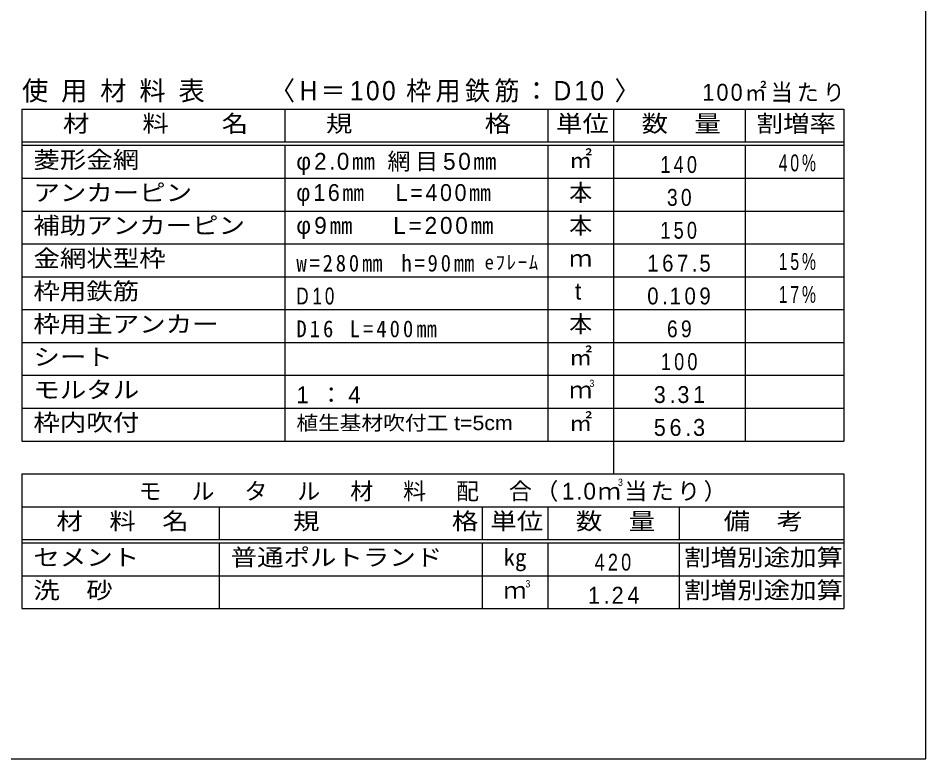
# Model space of a CAD drawing. Units: millimetres on the paper, enlarged 20 times. Extents: x -7610 to 7610, y -5340 to 5340.
# Drawn here: x 2087 to 7610, y -5340 to -832 of the extents above; entities that cross this region are included whole.
import ezdxf
from ezdxf.enums import TextEntityAlignment as Align

# ---------------------------------------------------------------- set-up
doc = ezdxf.new("R2010")
doc.units = ezdxf.units.MM
doc.header["$LTSCALE"] = 20
doc.layers.add('3-0', color=2, linetype='Continuous')
doc.styles.add('HGPｺﾞｼｯｸE', font='')
doc.styles.add('ＭＳ ゴシック', font='')
doc.styles.get('HGPｺﾞｼｯｸE').set_extended_font_data('HGPｺﾞｼｯｸE')
doc.styles.get('ＭＳ ゴシック').set_extended_font_data('MS Gothic')

msp = doc.modelspace()

# ---------------------------------------------------------------- linework, layer by layer
at = {"layer": '3-0', "color": 1}
msp.add_line((7610, -5340), (7610, 5340), dxfattribs=at)
at = {"layer": '3-0'}
for p, q in [((2110, -1385.51), (7110, -1385.51)), ((2110, -1385.51), (2110, -3405.51)), ((3710, -1385.51), (3710, -1585.51)), ((5310, -1385.51), (5310, -1585.51)), ((5710, -1385.51), (5710, -1585.51)), ((5710, -1385.51), (5710, -1585.51)), ((6510, -1385.51), (6510, -1585.51)), ((7110, -1385.51), (7110, -3405.51)), ((2110, -1585.51), (7110, -1585.51)), ((2110, -1605.51), (7110, -1605.51)), ((3710, -1605.51), (3710, -3405.51)), ((5310, -1605.51), (5310, -3405.51)), ((5710, -1605.51), (5710, -3605.51)), ((5710, -1605.51), (5710, -3405.51)), ((6510, -1605.51), (6510, -3405.51)), ((2110, -1805.51), (7110, -1805.51)), ((2110, -2005.51), (7110, -2005.51)), ((2110, -2205.51), (7110, -2205.51)), ((2110, -2405.51), (7110, -2405.51)), ((2110, -2605.51), (7110, -2605.51)), ((2110, -2805.51), (7110, -2805.51)), ((2110, -3005.51), (7110, -3005.51)), ((2110, -3205.51), (7110, -3205.51)), ((2110, -3405.51), (7110, -3405.51)), ((2110, -3605.51), (2110, -4425.51)), ((2110, -3605.51), (7110, -3605.51)), ((7110, -3605.51), (7110, -4425.51)), ((2110, -3805.51), (7110, -3805.51)), ((3310, -3805.51), (3310, -4005.51)), ((4910, -3805.51), (4910, -4005.51)), ((5310, -3805.51), (5310, -4005.51)), ((5310, -3805.51), (5310, -4005.51)), ((6110, -3805.51), (6110, -4005.51)), ((2110, -4005.51), (7110, -4005.51)), ((2110, -4025.51), (7110, -4025.51)), ((3310, -4025.51), (3310, -4425.51)), ((4910, -4025.51), (4910, -4425.51)), ((5310, -4025.51), (5310, -4425.51)), ((5310, -4025.51), (5310, -4425.51)), ((6110, -4025.51), (6110, -4425.51)), ((2110, -4225.51), (7110, -4225.51)), ((2110, -4425.51), (7110, -4425.51))]:
    msp.add_line(p, q, dxfattribs=at)
at = {"layer": '3-0', "color": 1}
msp.add_lwpolyline([(-7610, 5340), (-7610, -5340), (7610, -5340)], dxfattribs=at)

# ---------------------------------------------------------------- texts
at = {"layer": '3-0', "style": 'HGPｺﾞｼｯｸE', "width": 1.15}
for s, p in [('材\u3000\u3000料\u3000\u3000名', (2360, -1555.51)), ('規\u3000\u3000\u3000\u3000\u3000格', (3960, -1555.51)), ('単位', (5360, -1555.51)), ('数\u3000量', (5880, -1555.51)), ('割増率', (6580, -1555.51)), ('菱形金網', (2180, -1775.51)), ('アンカーピン', (2180, -1975.51)), ('補助アンカーピン', (2180, -2175.51)), ('金網状型枠', (2180, -2375.51)), ('枠用鉄筋', (2180, -2575.51)), ('枠用主アンカー', (2180, -2775.51)), ('シート', (2180, -2975.51)), ('モルタル', (2180, -3175.51)), ('枠内吹付', (2180, -3375.51)), ('材\u3000料\u3000名', (2320, -3975.51)), ('規\u3000\u3000\u3000\u3000\u3000格', (3760, -3975.51)), ('単位', (4960, -3975.51)), ('数\u3000量', (5480, -3975.51)), ('備\u3000考', (6380, -3975.51)), ('セメント', (2180, -4195.51)), ('普通ポルトランド', (3380, -4195.51)), ('割増別途加算', (6140, -4195.51)), ('洗\u3000砂', (2180, -4395.51)), ('割増別途加算', (6140, -4395.51))]:
    msp.add_text(s, height=102.6, dxfattribs=at).set_placement(p, align=Align.BOTTOM_LEFT)
at = {"layer": '3-0', "style": 'HGPｺﾞｼｯｸE'}
for s, p in [('㎡', (5440, -1775.51)), ('本', (5440, -1975.51)), ('本', (5440, -2175.51)), ('ｍ', (5440, -2375.51)), ('t', (5475, -2575.51)), ('本', (5440, -2775.51)), ('㎡', (5440, -2975.51)), ('ｍ', (5440, -3175.51)), ('㎡', (5440, -3375.51)), ('㎏', (5040, -4195.51)), ('ｍ', (5040, -4395.51))]:
    msp.add_text(s, height=102.6, dxfattribs=at).set_placement(p, align=Align.BOTTOM_LEFT)
at = {"layer": '3-0', "color": 7, "style": 'HGPｺﾞｼｯｸE', "width": 0.9}
for p in [(5563.44, -3090.14), (5736.94, -3691.66), (5173.93, -4309.71)]:
    msp.add_text('3', height=43.99, dxfattribs=at).set_placement(p, align=Align.BOTTOM_LEFT)
at = {"layer": '3-0', "color": 3, "style": 'HGPｺﾞｼｯｸE', "width": 1.1}
msp.add_text('植生基材吹付工 t=5cm', height=87.98, dxfattribs=at).set_placement((3780, -3365.51), align=Align.BOTTOM_LEFT)
at = {"layer": '3-0', "attachment_point": 7}
for s, insert, char_height, style in [('\\T1.17;使\\~用\\~材\\~料\\~表', (2110, -1345.51), 117.3, 'HGPｺﾞｼｯｸE'), ('\\T1.18;\\W0.95;〈H＝100\\~枠用鉄筋：D10\\~〉', (3620, -1345.51), 117.3, 'HGPｺﾞｼｯｸE'), ('\\T1.19;\\W0.95;100㎡当たり', (6250, -1345.51), 102.6, 'HGPｺﾞｼｯｸE'), ('\\T1.21;φ2.0㎜\\~網目50㎜', (3780, -1785.51), 102.6, 'HGPｺﾞｼｯｸE'), ('\\T1.32;\\W0.8;140', (5995, -1775.51), 102.6, 'HGPｺﾞｼｯｸE'), ('\\T1.32;\\W0.7;40%', (6715, -1765.51), 102.6, 'HGPｺﾞｼｯｸE'), ('\\T1.22;\\W0.95;φ16㎜\u3000L=400㎜', (3780, -1975.51), 102.6, 'HGPｺﾞｼｯｸE'), ('\\T1.31;\\W0.85;30', (6035, -1975.51), 102.6, 'HGPｺﾞｼｯｸE'), ('\\T1.22;φ9㎜\\~\u3000L=200㎜', (3780, -2175.51), 102.6, 'HGPｺﾞｼｯｸE'), ('\\T1.32;\\W0.8;150', (5995, -2175.51), 102.6, 'HGPｺﾞｼｯｸE'), ('\\T1.32;\\W0.7;15%', (6715, -2365.51), 102.6, 'HGPｺﾞｼｯｸE'), ('\\T1.27;\\W0.9;w=280㎜\\~h=90㎜', (3780, -2375.51), 102.6, 'ＭＳ ゴシック'), ('\\T1.32;\\W0.9;167.5', (5915, -2375.51), 102.6, 'HGPｺﾞｼｯｸE'), ('\\T1.32;\\W0.75;D10', (3780, -2575.51), 102.6, 'HGPｺﾞｼｯｸE'), ('\\T1.32;\\W0.9;0.109', (5915, -2575.51), 102.6, 'HGPｺﾞｼｯｸE'), ('\\T1.32;\\W0.7;17%', (6715, -2565.51), 102.6, 'HGPｺﾞｼｯｸE'), ('\\T1.29;\\W0.9;D16\\~L=400㎜', (3780, -2775.51), 102.6, 'ＭＳ ゴシック'), ('\\T1.31;\\W0.85;69', (6035, -2775.51), 102.6, 'HGPｺﾞｼｯｸE'), ('\\T1.32;\\W0.8;100', (5998.11, -2975), 102.6, 'HGPｺﾞｼｯｸE'), ('\\T1.24;1\\~：4', (3780, -3175.51), 102.6, 'HGPｺﾞｼｯｸE'), ('\\T1.32;\\W0.95;3.31', (5955, -3175.51), 102.6, 'HGPｺﾞｼｯｸE'), ('\\T1.32;\\W0.95;56.3', (5955, -3375.51), 102.6, 'HGPｺﾞｼｯｸE'), ('\\T1.15;モ\u3000ル\u3000タ\u3000ル\u3000材\u3000料\u3000配\u3000合（1.0ｍ当たり）', (2820, -3775.51), 102.6, 'HGPｺﾞｼｯｸE'), ('\\T1.32;\\W0.8;420', (5595, -4195.51), 102.6, 'HGPｺﾞｼｯｸE'), ('\\T1.32;\\W0.95;1.24', (5555, -4395.51), 102.6, 'HGPｺﾞｼｯｸE')]:
    msp.add_mtext(s, dxfattribs=dict(at, insert=insert, char_height=char_height, style=style))
at = {"layer": '3-0', "color": 3, "insert": (4925, -2365.51), "char_height": 87.98, "attachment_point": 7, "style": 'ＭＳ ゴシック'}
msp.add_mtext('\\T1.18;\\W0.95;eﾌﾚｰﾑ', dxfattribs=at)

doc.saveas('drawing.dxf')
